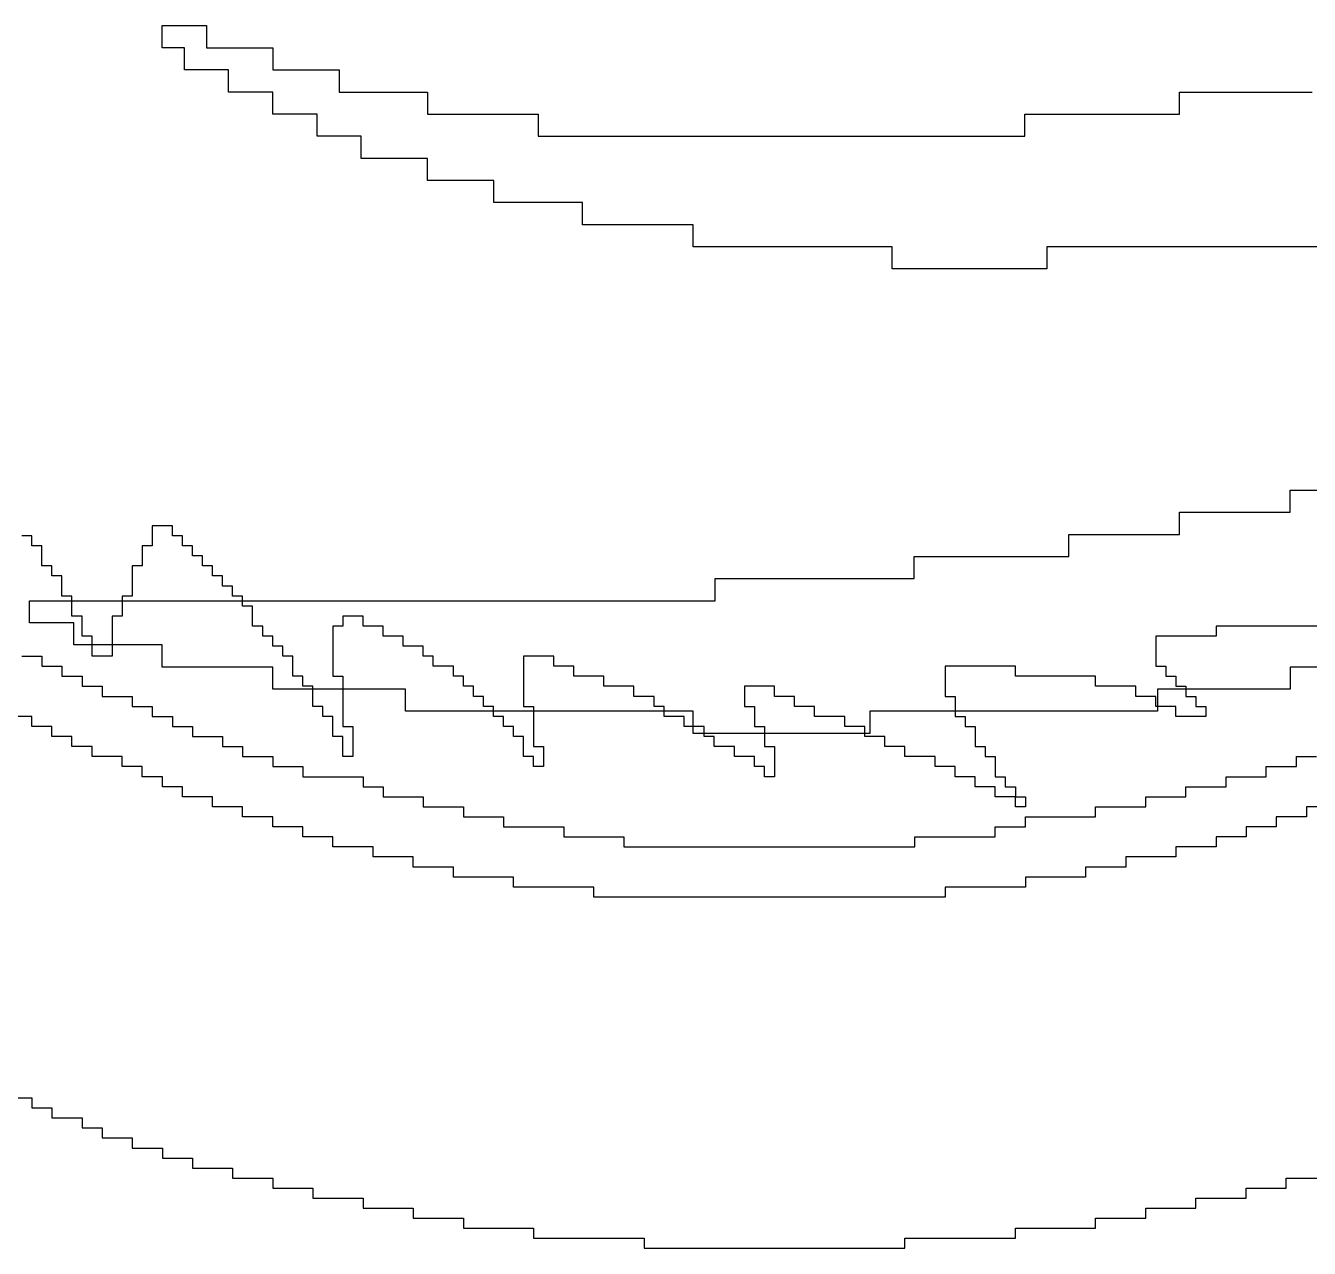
# Model space of a CAD drawing. Header units: inches. Extents: x -0.1 to 45, y 0.5 to 34.4.
# Drawn here: x 35.994 to 38.019, y 21.013 to 22.942 of the extents above; entities that cross this region are included whole.
import ezdxf

# ---------------------------------------------------------------- set-up
doc = ezdxf.new("R2010")
doc.units = ezdxf.units.IN

msp = doc.modelspace()

# ---------------------------------------------------------------- linework, layer by layer
for p, q in [((36.2093, 22.907), (36.2093, 22.9419)), ((36.2093, 22.9419), (36.2791, 22.9419)), ((36.2791, 22.9419), (36.2791, 22.907)), ((36.2442, 22.907), (36.2093, 22.907)), ((36.2442, 22.8721), (36.2442, 22.907)), ((36.2791, 22.907), (36.3837, 22.907)), ((36.3837, 22.907), (36.3837, 22.8721)), ((36.314, 22.8721), (36.2442, 22.8721)), ((36.314, 22.8372), (36.314, 22.8721)), ((36.3837, 22.8721), (36.4884, 22.8721)), ((36.4884, 22.8721), (36.4884, 22.8372)), ((36.3837, 22.8372), (36.314, 22.8372)), ((36.3837, 22.8023), (36.3837, 22.8372)), ((36.4884, 22.8372), (36.6279, 22.8372)), ((36.6279, 22.8372), (36.6279, 22.8023)), ((37.814, 22.8023), (37.814, 22.8372)), ((37.814, 22.8372), (38.0233, 22.8372)), ((36.4535, 22.8023), (36.3837, 22.8023)), ((36.4535, 22.7674), (36.4535, 22.8023)), ((36.6279, 22.8023), (36.8023, 22.8023)), ((36.8023, 22.8023), (36.8023, 22.7674)), ((37.5698, 22.7674), (37.5698, 22.8023)), ((37.5698, 22.8023), (37.814, 22.8023)), ((36.5233, 22.7674), (36.4535, 22.7674)), ((36.5233, 22.7326), (36.5233, 22.7674)), ((36.8023, 22.7674), (37.5698, 22.7674)), ((36.6279, 22.7326), (36.5233, 22.7326)), ((36.6279, 22.6977), (36.6279, 22.7326)), ((36.7326, 22.6977), (36.6279, 22.6977)), ((36.7326, 22.6628), (36.7326, 22.6977)), ((36.8721, 22.6628), (36.7326, 22.6628)), ((36.8721, 22.6279), (36.8721, 22.6628)), ((37.0465, 22.6279), (36.8721, 22.6279)), ((37.0465, 22.593), (37.0465, 22.6279)), ((37.3605, 22.593), (37.0465, 22.593)), ((37.3605, 22.5581), (37.3605, 22.593)), ((38.0581, 22.593), (37.6047, 22.593)), ((37.6047, 22.593), (37.6047, 22.5581)), ((37.6047, 22.5581), (37.3605, 22.5581)), ((37.9884, 22.1744), (37.9884, 22.2093)), ((37.9884, 22.2093), (38.1279, 22.2093)), ((37.814, 22.1395), (37.814, 22.1744)), ((37.814, 22.1744), (37.9884, 22.1744)), ((36.2253, 22.153), (36.1936, 22.153)), ((36.1936, 22.153), (36.1936, 22.1213)), ((36.2253, 22.1372), (36.2253, 22.153)), ((36.0037, 22.1372), (35.9879, 22.1372)), ((36.0037, 22.1213), (36.0037, 22.1372)), ((36.2411, 22.1372), (36.2253, 22.1372)), ((36.2411, 22.1213), (36.2411, 22.1372)), ((37.6395, 22.1046), (37.6395, 22.1395)), ((37.6395, 22.1395), (37.814, 22.1395)), ((36.0195, 22.1213), (36.0037, 22.1213)), ((36.0195, 22.0897), (36.0195, 22.1213)), ((36.1936, 22.1213), (36.1778, 22.1213)), ((36.1778, 22.1213), (36.1778, 22.0897)), ((36.257, 22.1213), (36.2411, 22.1213)), ((36.257, 22.1055), (36.257, 22.1213)), ((36.0354, 22.0897), (36.0195, 22.0897)), ((36.0354, 22.0739), (36.0354, 22.0897)), ((36.1778, 22.0897), (36.162, 22.0897)), ((36.162, 22.0897), (36.162, 22.0422)), ((36.2728, 22.1055), (36.257, 22.1055)), ((36.2728, 22.0897), (36.2728, 22.1055)), ((36.2886, 22.0897), (36.2728, 22.0897)), ((36.2886, 22.0739), (36.2886, 22.0897)), ((37.3953, 22.0698), (37.3953, 22.1046)), ((37.3953, 22.1046), (37.6395, 22.1046)), ((36.0512, 22.0739), (36.0354, 22.0739)), ((36.0512, 22.0422), (36.0512, 22.0739)), ((36.3044, 22.0739), (36.2886, 22.0739)), ((36.3044, 22.058), (36.3044, 22.0739)), ((37.0814, 22.0349), (37.0814, 22.0698)), ((37.0814, 22.0698), (37.3953, 22.0698)), ((36.3203, 22.058), (36.3044, 22.058)), ((36.3203, 22.0422), (36.3203, 22.058)), ((36, 22), (36, 22.0349)), ((36, 22.0349), (37.0814, 22.0349)), ((36.067, 22.0422), (36.0512, 22.0422)), ((36.067, 22.0105), (36.067, 22.0422)), ((36.162, 22.0422), (36.1462, 22.0422)), ((36.1462, 22.0422), (36.1462, 22.0105)), ((36.3361, 22.0422), (36.3203, 22.0422)), ((36.3361, 22.0264), (36.3361, 22.0422)), ((36.0828, 22.0105), (36.067, 22.0105)), ((36.0828, 21.9789), (36.0828, 22.0105)), ((36.1462, 22.0105), (36.1303, 22.0105)), ((36.1303, 22.0105), (36.1303, 21.9472)), ((36.3519, 22.0264), (36.3361, 22.0264)), ((36.3519, 21.9947), (36.3519, 22.0264)), ((36.526, 22.0105), (36.4944, 22.0105)), ((36.4944, 22.0105), (36.4944, 21.9947)), ((36.526, 21.9947), (36.526, 22.0105)), ((36.0698, 22), (36, 22)), ((36.0698, 21.9651), (36.0698, 22)), ((36.3678, 21.9947), (36.3519, 21.9947)), ((36.3678, 21.9789), (36.3678, 21.9947)), ((36.4944, 21.9947), (36.4786, 21.9947)), ((36.4786, 21.9947), (36.4786, 21.9156)), ((36.5577, 21.9947), (36.526, 21.9947)), ((36.5577, 21.9789), (36.5577, 21.9947)), ((38.1089, 21.9947), (37.8714, 21.9947)), ((37.8714, 21.9947), (37.8714, 21.9789)), ((36.0987, 21.9789), (36.0828, 21.9789)), ((36.0987, 21.9472), (36.0987, 21.9789)), ((36.3836, 21.9789), (36.3678, 21.9789)), ((36.3836, 21.9631), (36.3836, 21.9789)), ((36.5894, 21.9789), (36.5577, 21.9789)), ((36.5894, 21.9631), (36.5894, 21.9789)), ((37.8714, 21.9789), (37.7765, 21.9789)), ((37.7765, 21.9789), (37.7765, 21.9314)), ((35.9879, 21.9472), (36.0195, 21.9472)), ((36.0195, 21.9472), (36.0195, 21.9314)), ((36.2093, 21.9651), (36.0698, 21.9651)), ((36.1303, 21.9472), (36.0987, 21.9472)), ((36.2093, 21.9302), (36.2093, 21.9651)), ((36.3994, 21.9631), (36.3836, 21.9631)), ((36.3994, 21.9472), (36.3994, 21.9631)), ((36.4152, 21.9472), (36.3994, 21.9472)), ((36.4152, 21.9156), (36.4152, 21.9472)), ((36.621, 21.9631), (36.5894, 21.9631)), ((36.621, 21.9472), (36.621, 21.9631)), ((36.6368, 21.9472), (36.621, 21.9472)), ((36.6368, 21.9314), (36.6368, 21.9472)), ((36.8268, 21.9472), (36.7793, 21.9472)), ((36.7793, 21.9472), (36.7793, 21.8681)), ((36.8268, 21.9314), (36.8268, 21.9472)), ((36.0195, 21.9314), (36.0512, 21.9314)), ((36.0512, 21.9314), (36.0512, 21.9156)), ((36.3837, 21.9302), (36.2093, 21.9302)), ((36.3837, 21.8953), (36.3837, 21.9302)), ((36.6685, 21.9314), (36.6368, 21.9314)), ((36.6685, 21.9156), (36.6685, 21.9314)), ((36.8584, 21.9314), (36.8268, 21.9314)), ((36.8584, 21.9156), (36.8584, 21.9314)), ((37.5549, 21.9314), (37.4441, 21.9314)), ((37.4441, 21.9314), (37.4441, 21.8839)), ((37.5549, 21.9156), (37.5549, 21.9314)), ((37.7765, 21.9314), (37.7923, 21.9314)), ((37.7923, 21.9314), (37.7923, 21.9156)), ((38.1628, 21.9302), (37.9884, 21.9302)), ((37.9884, 21.9302), (37.9884, 21.8953)), ((36.0512, 21.9156), (36.0828, 21.9156)), ((36.0828, 21.9156), (36.0828, 21.8998)), ((36.4311, 21.9156), (36.4152, 21.9156)), ((36.4311, 21.8998), (36.4311, 21.9156)), ((36.4786, 21.9156), (36.4944, 21.9156)), ((36.4944, 21.9156), (36.4944, 21.8364)), ((36.6843, 21.9156), (36.6685, 21.9156)), ((36.6843, 21.8998), (36.6843, 21.9156)), ((36.9059, 21.9156), (36.8584, 21.9156)), ((36.9059, 21.8998), (36.9059, 21.9156)), ((37.6815, 21.9156), (37.5549, 21.9156)), ((37.6815, 21.8998), (37.6815, 21.9156)), ((37.7923, 21.9156), (37.8081, 21.9156)), ((37.8081, 21.9156), (37.8081, 21.8998)), ((36.0828, 21.8998), (36.1145, 21.8998)), ((36.1145, 21.8998), (36.1145, 21.8839)), ((36.593, 21.8953), (36.3837, 21.8953)), ((36.4469, 21.8998), (36.4311, 21.8998)), ((36.4469, 21.8681), (36.4469, 21.8998)), ((36.593, 21.8605), (36.593, 21.8953)), ((36.7002, 21.8998), (36.6843, 21.8998)), ((36.7002, 21.8839), (36.7002, 21.8998)), ((36.9534, 21.8998), (36.9059, 21.8998)), ((36.9534, 21.8839), (36.9534, 21.8998)), ((37.175, 21.8998), (37.1275, 21.8998)), ((37.1275, 21.8998), (37.1275, 21.8681)), ((37.175, 21.8839), (37.175, 21.8998)), ((37.7448, 21.8998), (37.6815, 21.8998)), ((37.7448, 21.8839), (37.7448, 21.8998)), ((37.9884, 21.8953), (37.7791, 21.8953)), ((37.7791, 21.8953), (37.7791, 21.8605)), ((37.8081, 21.8998), (37.824, 21.8998)), ((37.824, 21.8998), (37.824, 21.8839)), ((36.1145, 21.8839), (36.162, 21.8839)), ((36.162, 21.8839), (36.162, 21.8681)), ((36.162, 21.8681), (36.1936, 21.8681)), ((36.1936, 21.8681), (36.1936, 21.8523)), ((36.4627, 21.8681), (36.4469, 21.8681)), ((36.4627, 21.8523), (36.4627, 21.8681)), ((36.716, 21.8839), (36.7002, 21.8839)), ((36.716, 21.8681), (36.716, 21.8839)), ((36.7318, 21.8681), (36.716, 21.8681)), ((36.7318, 21.8523), (36.7318, 21.8681)), ((36.7793, 21.8681), (36.7951, 21.8681)), ((36.7951, 21.8681), (36.7951, 21.8048)), ((36.9851, 21.8839), (36.9534, 21.8839)), ((36.9851, 21.8681), (36.9851, 21.8839)), ((37.0009, 21.8681), (36.9851, 21.8681)), ((37.0009, 21.8523), (37.0009, 21.8681)), ((37.1275, 21.8681), (37.1433, 21.8681)), ((37.1433, 21.8681), (37.1433, 21.8364)), ((37.2067, 21.8839), (37.175, 21.8839)), ((37.2067, 21.8681), (37.2067, 21.8839)), ((37.2383, 21.8681), (37.2067, 21.8681)), ((37.2383, 21.8523), (37.2383, 21.8681)), ((37.4441, 21.8839), (37.4599, 21.8839)), ((37.4599, 21.8839), (37.4599, 21.8523)), ((37.7765, 21.8839), (37.7448, 21.8839)), ((37.7765, 21.8681), (37.7765, 21.8839)), ((37.8081, 21.8681), (37.7765, 21.8681)), ((37.8081, 21.8523), (37.8081, 21.8681)), ((37.824, 21.8839), (37.8398, 21.8839)), ((37.8398, 21.8839), (37.8398, 21.8681)), ((37.8398, 21.8681), (37.8556, 21.8681)), ((37.8556, 21.8681), (37.8556, 21.8523)), ((36.0037, 21.8523), (35.972, 21.8523)), ((36.0037, 21.8364), (36.0037, 21.8523)), ((36.1936, 21.8523), (36.2253, 21.8523)), ((36.2253, 21.8523), (36.2253, 21.8364)), ((36.4786, 21.8523), (36.4627, 21.8523)), ((36.4786, 21.8206), (36.4786, 21.8523)), ((37.0465, 21.8605), (36.593, 21.8605)), ((36.7476, 21.8523), (36.7318, 21.8523)), ((36.7476, 21.8364), (36.7476, 21.8523)), ((37.0325, 21.8523), (37.0009, 21.8523)), ((37.0325, 21.8364), (37.0325, 21.8523)), ((37.0465, 21.8256), (37.0465, 21.8605)), ((37.2858, 21.8523), (37.2383, 21.8523)), ((37.2858, 21.8364), (37.2858, 21.8523)), ((37.7791, 21.8605), (37.3256, 21.8605)), ((37.3256, 21.8605), (37.3256, 21.8256)), ((37.4599, 21.8523), (37.4757, 21.8523)), ((37.4757, 21.8523), (37.4757, 21.8364)), ((37.8556, 21.8523), (37.8081, 21.8523)), ((36.0354, 21.8364), (36.0037, 21.8364)), ((36.0354, 21.8206), (36.0354, 21.8364)), ((36.2253, 21.8364), (36.257, 21.8364)), ((36.257, 21.8364), (36.257, 21.8206)), ((36.4944, 21.8364), (36.5102, 21.8364)), ((36.5102, 21.8364), (36.5102, 21.789)), ((36.7635, 21.8364), (36.7476, 21.8364)), ((36.7635, 21.8206), (36.7635, 21.8364)), ((37.0642, 21.8364), (37.0325, 21.8364)), ((37.0642, 21.8206), (37.0642, 21.8364)), ((37.1433, 21.8364), (37.1592, 21.8364)), ((37.1592, 21.8364), (37.1592, 21.8048)), ((37.3175, 21.8364), (37.2858, 21.8364)), ((37.3175, 21.8206), (37.3175, 21.8364)), ((37.4757, 21.8364), (37.4916, 21.8364)), ((37.4916, 21.8364), (37.4916, 21.8048)), ((36.067, 21.8206), (36.0354, 21.8206)), ((36.067, 21.8048), (36.067, 21.8206)), ((36.257, 21.8206), (36.3044, 21.8206)), ((36.3044, 21.8206), (36.3044, 21.8048)), ((36.4944, 21.8206), (36.4786, 21.8206)), ((36.4944, 21.789), (36.4944, 21.8206)), ((36.7793, 21.8206), (36.7635, 21.8206)), ((36.7793, 21.789), (36.7793, 21.8206)), ((37.3256, 21.8256), (37.0465, 21.8256)), ((37.08, 21.8206), (37.0642, 21.8206)), ((37.08, 21.8048), (37.08, 21.8206)), ((37.3491, 21.8206), (37.3175, 21.8206)), ((37.3491, 21.8048), (37.3491, 21.8206)), ((36.0987, 21.8048), (36.067, 21.8048)), ((36.0987, 21.789), (36.0987, 21.8048)), ((36.1462, 21.789), (36.0987, 21.789)), ((36.1462, 21.7731), (36.1462, 21.789)), ((36.3044, 21.8048), (36.3361, 21.8048)), ((36.3361, 21.8048), (36.3361, 21.789)), ((36.3361, 21.789), (36.3836, 21.789)), ((36.3836, 21.789), (36.3836, 21.7731)), ((36.5102, 21.789), (36.4944, 21.789)), ((36.7951, 21.789), (36.7793, 21.789)), ((36.7951, 21.8048), (36.8109, 21.8048)), ((36.7951, 21.7731), (36.7951, 21.789)), ((36.8109, 21.8048), (36.8109, 21.7731)), ((37.1117, 21.8048), (37.08, 21.8048)), ((37.1117, 21.789), (37.1117, 21.8048)), ((37.1433, 21.789), (37.1117, 21.789)), ((37.1433, 21.7731), (37.1433, 21.789)), ((37.1592, 21.8048), (37.175, 21.8048)), ((37.175, 21.8048), (37.175, 21.7573)), ((37.3808, 21.8048), (37.3491, 21.8048)), ((37.3808, 21.789), (37.3808, 21.8048)), ((37.4283, 21.789), (37.3808, 21.789)), ((37.4283, 21.7731), (37.4283, 21.789)), ((37.4916, 21.8048), (37.5074, 21.8048)), ((37.5074, 21.8048), (37.5074, 21.789)), ((37.5074, 21.789), (37.5232, 21.789)), ((37.5232, 21.789), (37.5232, 21.7573)), ((37.9981, 21.7731), (37.9981, 21.789)), ((37.9981, 21.789), (38.0297, 21.789)), ((36.1778, 21.7731), (36.1462, 21.7731)), ((36.1778, 21.7573), (36.1778, 21.7731)), ((36.3836, 21.7731), (36.4311, 21.7731)), ((36.4311, 21.7731), (36.4311, 21.7573)), ((36.8109, 21.7731), (36.7951, 21.7731)), ((37.1592, 21.7731), (37.1433, 21.7731)), ((37.1592, 21.7573), (37.1592, 21.7731)), ((37.4599, 21.7731), (37.4283, 21.7731)), ((37.4599, 21.7573), (37.4599, 21.7731)), ((37.9506, 21.7573), (37.9506, 21.7731)), ((37.9506, 21.7731), (37.9981, 21.7731)), ((36.2095, 21.7573), (36.1778, 21.7573)), ((36.2095, 21.7415), (36.2095, 21.7573)), ((36.4311, 21.7573), (36.526, 21.7573)), ((36.526, 21.7573), (36.526, 21.7415)), ((37.175, 21.7573), (37.1592, 21.7573)), ((37.4916, 21.7573), (37.4599, 21.7573)), ((37.4916, 21.7415), (37.4916, 21.7573)), ((37.5232, 21.7573), (37.5391, 21.7573)), ((37.5391, 21.7573), (37.5391, 21.7415)), ((37.8873, 21.7415), (37.8873, 21.7573)), ((37.8873, 21.7573), (37.9506, 21.7573)), ((36.2411, 21.7415), (36.2095, 21.7415)), ((36.2411, 21.7256), (36.2411, 21.7415)), ((36.2886, 21.7256), (36.2411, 21.7256)), ((36.2886, 21.7098), (36.2886, 21.7256)), ((36.526, 21.7415), (36.5577, 21.7415)), ((36.5577, 21.7415), (36.5577, 21.7256)), ((36.5577, 21.7256), (36.621, 21.7256)), ((36.621, 21.7256), (36.621, 21.7098)), ((37.5232, 21.7415), (37.4916, 21.7415)), ((37.5232, 21.7256), (37.5232, 21.7415)), ((37.5549, 21.7256), (37.5232, 21.7256)), ((37.5391, 21.7415), (37.5549, 21.7415)), ((37.5549, 21.7415), (37.5549, 21.7256)), ((37.5549, 21.7098), (37.5549, 21.7256)), ((37.5549, 21.7256), (37.5707, 21.7256)), ((37.5707, 21.7256), (37.5707, 21.7098)), ((37.7606, 21.7098), (37.7606, 21.7256)), ((37.7606, 21.7256), (37.824, 21.7256)), ((37.824, 21.7256), (37.824, 21.7415)), ((37.824, 21.7415), (37.8873, 21.7415)), ((36.3361, 21.7098), (36.2886, 21.7098)), ((36.3361, 21.694), (36.3361, 21.7098)), ((36.621, 21.7098), (36.6843, 21.7098)), ((36.6843, 21.7098), (36.6843, 21.694)), ((37.5707, 21.7098), (37.5549, 21.7098)), ((37.6815, 21.694), (37.6815, 21.7098)), ((37.6815, 21.7098), (37.7606, 21.7098)), ((38.0614, 21.7098), (38.0139, 21.7098)), ((38.0139, 21.7098), (38.0139, 21.694)), ((36.3836, 21.694), (36.3361, 21.694)), ((36.3836, 21.6782), (36.3836, 21.694)), ((36.6843, 21.694), (36.7476, 21.694)), ((36.7476, 21.694), (36.7476, 21.6782)), ((37.5707, 21.6782), (37.5707, 21.694)), ((37.5707, 21.694), (37.6815, 21.694)), ((38.0139, 21.694), (37.9664, 21.694)), ((37.9664, 21.694), (37.9664, 21.6782)), ((36.4311, 21.6782), (36.3836, 21.6782)), ((36.4311, 21.6623), (36.4311, 21.6782)), ((36.7476, 21.6782), (36.8426, 21.6782)), ((36.8426, 21.6782), (36.8426, 21.6623)), ((37.5232, 21.6623), (37.5232, 21.6782)), ((37.5232, 21.6782), (37.5707, 21.6782)), ((37.9664, 21.6782), (37.9189, 21.6782)), ((37.9189, 21.6782), (37.9189, 21.6623)), ((36.4786, 21.6623), (36.4311, 21.6623)), ((36.4786, 21.6465), (36.4786, 21.6623)), ((36.5419, 21.6465), (36.4786, 21.6465)), ((36.5419, 21.6307), (36.5419, 21.6465)), ((36.8426, 21.6623), (36.9376, 21.6623)), ((36.9376, 21.6623), (36.9376, 21.6465)), ((36.9376, 21.6465), (37.3966, 21.6465)), ((37.3966, 21.6465), (37.3966, 21.6623)), ((37.3966, 21.6623), (37.5232, 21.6623)), ((37.8714, 21.6465), (37.8081, 21.6465)), ((37.8081, 21.6465), (37.8081, 21.6307)), ((37.9189, 21.6623), (37.8714, 21.6623)), ((37.8714, 21.6623), (37.8714, 21.6465)), ((36.6052, 21.6307), (36.5419, 21.6307)), ((36.6052, 21.6148), (36.6052, 21.6307)), ((37.8081, 21.6307), (37.729, 21.6307)), ((37.729, 21.6307), (37.729, 21.6148)), ((36.6685, 21.6148), (36.6052, 21.6148)), ((36.6685, 21.599), (36.6685, 21.6148)), ((37.729, 21.6148), (37.6657, 21.6148)), ((37.6657, 21.6148), (37.6657, 21.599)), ((36.7635, 21.599), (36.6685, 21.599)), ((36.7635, 21.5832), (36.7635, 21.599)), ((36.8901, 21.5832), (36.7635, 21.5832)), ((36.8901, 21.5674), (36.8901, 21.5832)), ((37.5707, 21.5832), (37.4441, 21.5832)), ((37.4441, 21.5832), (37.4441, 21.5674)), ((37.6657, 21.599), (37.5707, 21.599)), ((37.5707, 21.599), (37.5707, 21.5832)), ((37.4441, 21.5674), (36.8901, 21.5674)), ((35.9562, 21.2508), (36.0037, 21.2508)), ((36.0037, 21.2508), (36.0037, 21.235)), ((36.0037, 21.235), (36.0354, 21.235)), ((36.0354, 21.235), (36.0354, 21.2191)), ((36.0354, 21.2191), (36.0828, 21.2191)), ((36.0828, 21.2191), (36.0828, 21.2033)), ((36.0828, 21.2033), (36.1145, 21.2033)), ((36.1145, 21.2033), (36.1145, 21.1875)), ((36.1145, 21.1875), (36.162, 21.1875)), ((36.162, 21.1875), (36.162, 21.1716)), ((36.162, 21.1716), (36.2095, 21.1716)), ((36.2095, 21.1716), (36.2095, 21.1558)), ((36.2095, 21.1558), (36.257, 21.1558)), ((36.257, 21.1558), (36.257, 21.14)), ((36.257, 21.14), (36.3203, 21.14)), ((36.3203, 21.14), (36.3203, 21.1242)), ((36.3203, 21.1242), (36.3836, 21.1242)), ((36.3836, 21.1242), (36.3836, 21.1083)), ((37.9822, 21.1083), (37.9822, 21.1242)), ((37.9822, 21.1242), (38.0456, 21.1242)), ((36.3836, 21.1083), (36.4469, 21.1083)), ((36.4469, 21.1083), (36.4469, 21.0925)), ((37.9189, 21.0925), (37.9189, 21.1083)), ((37.9189, 21.1083), (37.9822, 21.1083)), ((36.4469, 21.0925), (36.526, 21.0925)), ((36.526, 21.0925), (36.526, 21.0767)), ((36.526, 21.0767), (36.6052, 21.0767)), ((36.6052, 21.0767), (36.6052, 21.0608)), ((37.7606, 21.0608), (37.7606, 21.0767)), ((37.7606, 21.0767), (37.8398, 21.0767)), ((37.8398, 21.0767), (37.8398, 21.0925)), ((37.8398, 21.0925), (37.9189, 21.0925)), ((36.6052, 21.0608), (36.6843, 21.0608)), ((36.6843, 21.0608), (36.6843, 21.045)), ((37.6815, 21.045), (37.6815, 21.0608)), ((37.6815, 21.0608), (37.7606, 21.0608)), ((36.6843, 21.045), (36.7951, 21.045)), ((36.7951, 21.045), (36.7951, 21.0292)), ((37.5549, 21.0292), (37.5549, 21.045)), ((37.5549, 21.045), (37.6815, 21.045)), ((36.7951, 21.0292), (36.9692, 21.0292)), ((36.9692, 21.0292), (36.9692, 21.0134)), ((37.3808, 21.0134), (37.3808, 21.0292)), ((37.3808, 21.0292), (37.5549, 21.0292)), ((36.9692, 21.0134), (37.3808, 21.0134))]:
    msp.add_line(p, q)

doc.saveas('drawing.dxf')
